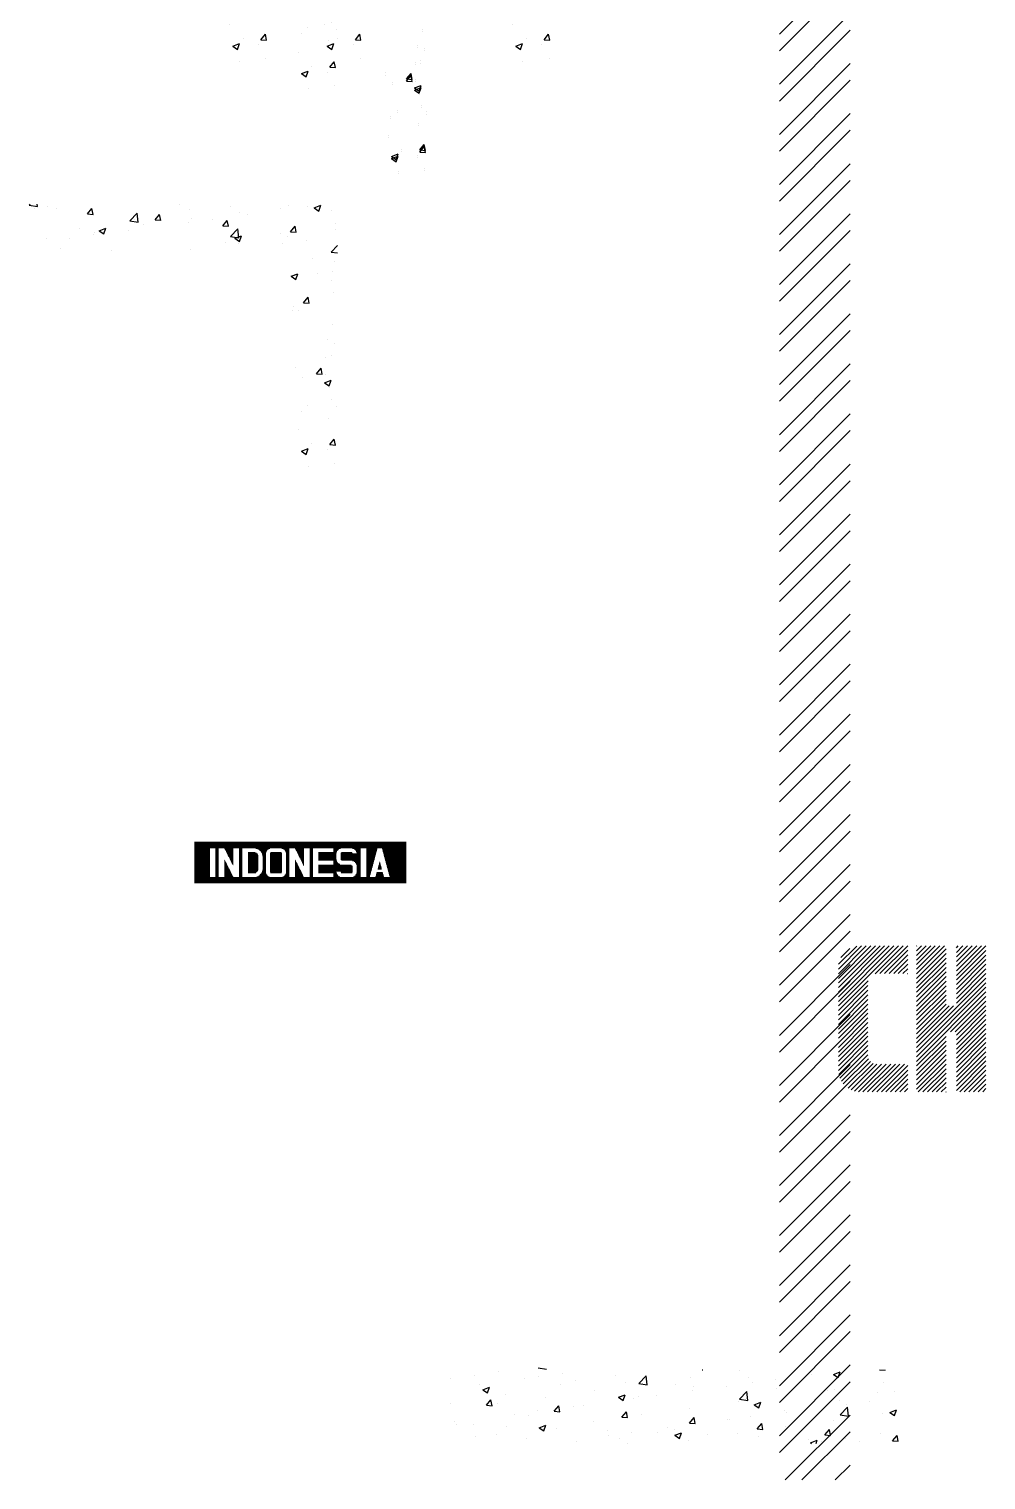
# Paper-space layout 'Layout1' of a CAD drawing. Extents: x -48985 to 14169573, y -18818 to 9731621.
# Drawn here: x 59097 to 69236, y -1123 to 14250 of the extents above; entities that cross this region are included whole.
import ezdxf

# ---------------------------------------------------------------- set-up
doc = ezdxf.new("R2010")
doc.units = 0
doc.header["$LTSCALE"] = 1000
doc.linetypes.add('CENTER', pattern=[0])
doc.linetypes.add('HIDDEN2', pattern=[0])
doc.layers.get('0').update_dxf_attribs({"linetype": 'CONTINUOUS'})
doc.layers.add('AS', color=4, linetype='CENTER')
doc.layers.add('FORM', color=1, linetype='CONTINUOUS')

# ---------------------------------------------------------------- blocks, each defined once
blk = doc.blocks.new('*X')
at = {"color": 0}
for p, q in [((51000, 30317.127), (51750, 31067.127)), ((51000, 30140.35), (51750, 30890.35)), ((51000, 29786.797), (51750, 30536.797)), ((51000, 29610.02), (51750, 30360.02)), ((51000, 29256.466), (51750, 30006.466)), ((51000, 29079.69), (51750, 29829.69)), ((51000, 28726.136), (51750, 29476.136)), ((51000, 28549.36), (51750, 29299.36)), ((51000, 28195.806), (51750, 28945.806)), ((51000, 28019.03), (51750, 28769.03)), ((51000, 27665.476), (51750, 28415.476)), ((51000, 27488.7), (51750, 28238.7)), ((51000, 27135.146), (51750, 27885.146)), ((51000, 26958.369), (51750, 27708.369)), ((51000, 26604.816), (51750, 27354.816)), ((51000, 26428.039), (51750, 27178.039)), ((51000, 26074.486), (51750, 26824.486)), ((51000, 25897.709), (51750, 26647.709)), ((51000, 25544.156), (51750, 26294.156)), ((51000, 25367.379), (51750, 26117.379)), ((51000, 25013.826), (51750, 25763.826)), ((51000, 24837.049), (51750, 25587.049)), ((51000, 24483.496), (51750, 25233.496)), ((51000, 24306.719), (51750, 25056.719)), ((51000, 23953.166), (51750, 24703.166)), ((51000, 23776.389), (51750, 24526.389)), ((51000, 23422.836), (51750, 24172.836)), ((51000, 23246.059), (51750, 23996.059)), ((51000, 22892.505), (51750, 23642.505)), ((51000, 22715.729), (51750, 23465.729)), ((51000, 22362.175), (51750, 23112.175)), ((51000, 22185.399), (51750, 22935.399)), ((51000, 21831.845), (51750, 22581.845)), ((51000, 21655.069), (51750, 22405.069)), ((51000, 21301.515), (51750, 22051.515)), ((51000, 21124.738), (51750, 21874.738)), ((51000, 20771.185), (51750, 21521.185)), ((51000, 20594.408), (51750, 21344.408)), ((51000, 20240.855), (51750, 20990.855)), ((51000, 20064.078), (51750, 20814.078)), ((51000, 19710.525), (51750, 20460.525)), ((51000, 19533.748), (51750, 20283.748)), ((51000, 19180.195), (51750, 19930.195)), ((51000, 19003.418), (51750, 19753.418)), ((51000, 18649.865), (51750, 19399.865)), ((51000, 18473.088), (51750, 19223.088)), ((51000, 18119.535), (51750, 18869.535)), ((51000, 17942.758), (51750, 18692.758)), ((51000, 17589.205), (51750, 18339.205)), ((51000, 17412.428), (51750, 18162.428)), ((51000, 17058.875), (51750, 17808.875)), ((51000, 16882.098), (51750, 17632.098)), ((51000, 16528.544), (51750, 17278.544)), ((51000, 16351.768), (51750, 17101.768)), ((51000, 15998.214), (51750, 16748.214)), ((51000, 15821.438), (51750, 16571.438)), ((51000, 15467.884), (51750, 16217.884)), ((48443.409, 16187.477), (48532.346, 16173.684)), ((50182.722, 16167.803), (50186.731, 16165.099)), ((50186.743, 16165.059), (50187.664, 16167.803)), ((52061.257, 16166.713), (52062.171, 16167.803)), ((52121.041, 16161.443), (52119.868, 16167.803)), ((52061.257, 16166.713), (52121.029, 16161.484)), ((50578.734, 16160.999), (50578.734, 16160.999)), ((48028.47, 16145.492), (48028.47, 16145.492)), ((51574.118, 16118.562), (51644.137, 16145.44)), ((51623.872, 16084.971), (51644.149, 16145.4)), ((48703.408, 16125.93), (48703.408, 16125.93)), ((51574.118, 16118.562), (51623.86, 16085.011)), ((51340.315, 16113.307), (51340.315, 16113.307)), ((49265.517, 16106.671), (49265.517, 16106.671)), ((49510.65, 16021.958), (49588.539, 16103.135)), ((49599.599, 16008.131), (49588.551, 16103.101)), ((47768.731, 16102.442), (47768.731, 16102.442)), ((48453.068, 16092.972), (48453.068, 16092.972)), ((50671.504, 16087.315), (50671.504, 16087.315)), ((50059.347, 16086.022), (50059.347, 16086.022)), ((48302.554, 16079.887), (48302.554, 16079.887)), ((47515.033, 16075.081), (47515.033, 16075.081)), ((50961.583, 16063.446), (50961.583, 16063.446)), ((48836.376, 16057.332), (48836.376, 16057.332)), ((51000, 15291.108), (51750, 16041.108)), ((52104.504, 16037.51), (52104.504, 16037.51)), ((49370.199, 16034.777), (49370.199, 16034.777)), ((50711.243, 16030.489), (50711.243, 16030.489)), ((49510.65, 16021.958), (49599.587, 16008.165)), ((49554.24, 16022.004), (49554.24, 16022.004)), ((49904.021, 16012.222), (49904.021, 16012.222)), ((47821.518, 16009.827), (47821.518, 16009.827)), ((48682.33, 16006.566), (48682.33, 16006.566)), ((50437.843, 15989.667), (50437.843, 15989.667)), ((50088.318, 15987.21), (50088.318, 15987.21)), ((47859.637, 15956.207), (47929.655, 15983.084)), ((47909.391, 15922.618), (47929.667, 15983.047)), ((50971.666, 15967.112), (50971.666, 15967.112)), ((51585.117, 15962.534), (51585.117, 15962.534)), ((47859.637, 15956.207), (47909.379, 15922.655)), ((49040.804, 15951.593), (49040.804, 15951.593)), ((50079.693, 15947.343), (50079.693, 15947.343)), ((51505.488, 15944.558), (51505.488, 15944.558)), ((50577.891, 15856.439), (50655.78, 15937.616)), ((50666.84, 15842.611), (50655.791, 15937.581)), ((52219.786, 15937.569), (52219.786, 15937.569)), ((52039.311, 15922.003), (52039.311, 15922.003)), ((48099.144, 15906.461), (48099.144, 15906.461)), ((49296.766, 15876.119), (49366.785, 15902.997)), ((49346.52, 15842.529), (49366.797, 15902.958)), ((51080.011, 15898.515), (51080.011, 15898.515)), ((49700.961, 15897.482), (49700.961, 15897.482)), ((49505.132, 15887.105), (49505.132, 15887.105)), ((48521.417, 15876.617), (48521.417, 15876.617)), ((49296.766, 15876.119), (49346.509, 15842.567)), ((49450.621, 15864.524), (49450.621, 15864.524)), ((50577.891, 15856.439), (50666.828, 15842.646)), ((47896.447, 15791.034), (47944.656, 15848.487)), ((47956.231, 15785.767), (47944.668, 15848.45)), ((51636.6, 15837.464), (51636.6, 15837.464)), ((51959.136, 15834.999), (51959.136, 15834.999)), ((50566.574, 15828.105), (50566.574, 15828.105)), ((50733.896, 15796.031), (50803.914, 15822.909)), ((50783.65, 15762.44), (50803.926, 15822.869)), ((48016.31, 15812.598), (48016.31, 15812.598)), ((47515.958, 15806.356), (47515.958, 15806.356)), ((51708.796, 15802.041), (51708.796, 15802.041)), ((50733.896, 15796.031), (50783.638, 15762.48)), ((47896.447, 15791.034), (47956.219, 15785.805)), ((48921.946, 15787), (48921.946, 15787)), ((48613.707, 15728.282), (48661.916, 15785.735)), ((48673.491, 15723.014), (48661.928, 15785.697)), ((48819.071, 15781.379), (48819.071, 15781.379)), ((51645.132, 15690.92), (51723.021, 15772.097)), ((51734.081, 15677.092), (51723.032, 15772.061)), ((50047.187, 15753.128), (50047.187, 15753.128)), ((52171.025, 15715.944), (52241.044, 15742.821)), ((52220.779, 15682.351), (52241.056, 15742.78)), ((51053.414, 15737.359), (51053.414, 15737.359)), ((48440.339, 15731.518), (48440.339, 15731.518)), ((48613.707, 15728.282), (48673.479, 15723.052)), ((49330.967, 15665.53), (49379.177, 15722.983)), ((49390.751, 15660.261), (49379.188, 15722.944)), ((51077.245, 15718.896), (51077.245, 15718.896)), ((52171.025, 15715.944), (52220.768, 15682.392)), ((52092.344, 15704.616), (52092.344, 15704.616)), ((48189.999, 15698.56), (48189.999, 15698.56)), ((51645.132, 15690.92), (51734.069, 15677.127)), ((49542.081, 15689.11), (49542.081, 15689.11)), ((51062.446, 15000), (51750, 15687.554)), ((48338.759, 15686.895), (48338.759, 15686.895)), ((50698.513, 15669.035), (50698.513, 15669.035)), ((49330.967, 15665.53), (49390.739, 15660.3)), ((50048.228, 15602.777), (50096.437, 15660.231)), ((50108.011, 15597.509), (50096.449, 15660.191)), ((50470.228, 15637.254), (50470.228, 15637.254)), ((50448.174, 15636.077), (50448.174, 15636.077)), ((51572.957, 15629.64), (51572.957, 15629.64)), ((49028.644, 15618.699), (49028.644, 15618.699)), ((47558.448, 15615.415), (47558.448, 15615.415)), ((50048.228, 15602.778), (50107.999, 15597.548)), ((50765.488, 15540.025), (50813.697, 15597.479)), ((50825.271, 15534.756), (50813.709, 15597.439)), ((47573.997, 15591.446), (47573.997, 15591.446)), ((47755.573, 15586.79), (47755.573, 15586.79)), ((48456.544, 15553.588), (48526.563, 15580.465)), ((48506.298, 15519.998), (48526.574, 15580.428)), ((48107.819, 15568.891), (48107.819, 15568.891)), ((51067.851, 15565.622), (51067.851, 15565.622)), ((48456.544, 15553.588), (48506.286, 15520.036)), ((49816.623, 15552.932), (49816.623, 15552.932)), ((48641.641, 15546.337), (48641.641, 15546.337)), ((48509.257, 15543.723), (48509.257, 15543.723)), ((50765.488, 15540.025), (50825.26, 15534.796)), ((49887.041, 15537.149), (49887.041, 15537.149)), ((51482.748, 15477.273), (51530.957, 15534.727)), ((51542.531, 15472.003), (51530.969, 15534.686)), ((49175.464, 15523.782), (49175.464, 15523.782)), ((60050.482, 15506.406), (60061.417, 15517.803)), ((60139.43, 15492.572), (60136.494, 15517.803)), ((61648.115, 15516.015), (61648.115, 15516.015)), ((51239.223, 15000), (51750, 15510.777)), ((60050.482, 15506.406), (60139.418, 15492.612)), ((62797.056, 15505.986), (62797.056, 15505.986)), ((63071.154, 15477.861), (63141.172, 15504.738)), ((63120.907, 15444.26), (63141.184, 15504.689)), ((49437.891, 15503.071), (49437.891, 15503.071)), ((49709.286, 15501.227), (49709.286, 15501.227)), ((49893.673, 15473.5), (49963.692, 15500.378)), ((49943.427, 15439.91), (49963.704, 15500.339)), ((50554.414, 15495.211), (50554.414, 15495.211)), ((62181.937, 15493.46), (62181.937, 15493.46)), ((52074.798, 15490.448), (52074.798, 15490.448)), ((60246.792, 15490.479), (60246.792, 15490.479)), ((62999.669, 15489.623), (62999.669, 15489.623)), ((48004.15, 15479.704), (48004.15, 15479.704)), ((50243.109, 15478.672), (50243.109, 15478.672)), ((63071.154, 15477.861), (63120.896, 15444.309)), ((51482.748, 15477.273), (51542.52, 15472.044)), ((60340.156, 15476.083), (60340.156, 15476.083)), ((49893.673, 15473.5), (49943.416, 15439.949)), ((52200.008, 15414.521), (52248.217, 15471.974)), ((52259.792, 15409.251), (52248.229, 15471.933)), ((60668.379, 15413.688), (60716.588, 15471.141)), ((60728.162, 15408.411), (60716.6, 15471.093)), ((49187.551, 15470.113), (49187.551, 15470.113)), ((62715.759, 15470.905), (62715.759, 15470.905)), ((60109.944, 15468.961), (60109.944, 15468.961)), ((47784.844, 15457.121), (47784.844, 15457.121)), ((61746.144, 15456.727), (61746.144, 15456.727)), ((50776.931, 15456.117), (50776.931, 15456.117)), ((63249.582, 15448.35), (63249.582, 15448.35)), ((51696.066, 15440.587), (51696.066, 15440.587)), ((49303.855, 15437.044), (49303.855, 15437.044)), ((48318.667, 15434.567), (48318.667, 15434.567)), ((51310.754, 15433.562), (51310.754, 15433.562)), ((62277.669, 15431.009), (62277.669, 15431.009)), ((61117.723, 15340.887), (61195.611, 15422.063)), ((61206.67, 15327.052), (61195.622, 15422.022)), ((50035.027, 15420.235), (50035.027, 15420.235)), ((51330.803, 15393.412), (51400.821, 15420.29)), ((51389.946, 15387.803), (51400.833, 15420.25)), ((52200.008, 15414.521), (52259.78, 15409.292)), ((60668.379, 15413.688), (60728.151, 15408.458)), ((48852.489, 15412.012), (48852.489, 15412.012)), ((51844.576, 15411.007), (51844.576, 15411.007)), ((61385.639, 15350.935), (61433.848, 15408.389)), ((61445.422, 15345.658), (61433.86, 15408.341)), ((51445.726, 15407.629), (51445.726, 15407.629)), ((62368.119, 15406.478), (62368.119, 15406.478)), ((51330.803, 15393.412), (51339.12, 15387.803)), ((49386.312, 15389.457), (49386.312, 15389.457)), ((61772.562, 15366.991), (61772.562, 15366.991)), ((61162.958, 15356.622), (61162.958, 15356.622)), ((61989.387, 15356.617), (61989.387, 15356.617)), ((61385.639, 15350.935), (61445.411, 15345.706)), ((62102.899, 15288.183), (62151.109, 15345.637)), ((62162.683, 15282.905), (62151.12, 15345.588)), ((61117.723, 15340.887), (61206.659, 15327.093)), ((61739.047, 15323.659), (61739.047, 15323.659)), ((63294.426, 15306.981), (63294.426, 15306.981)), ((61259.126, 15296.58), (61259.126, 15296.58)), ((62102.899, 15288.183), (62162.671, 15282.954)), ((62820.16, 15225.431), (62868.369, 15282.885)), ((62879.943, 15220.152), (62868.38, 15282.835)), ((60793.802, 15235.417), (60863.82, 15262.295)), ((60843.555, 15201.818), (60863.832, 15262.247)), ((60579.772, 15256.517), (60579.772, 15256.517)), ((62184.964, 15175.368), (62262.852, 15256.544)), ((62273.911, 15161.532), (62262.863, 15256.502)), ((63298.333, 15243.502), (63298.333, 15243.502)), ((61107.497, 15240.514), (61107.497, 15240.514)), ((60793.802, 15235.417), (60843.544, 15201.866)), ((62820.16, 15225.431), (62879.931, 15220.202)), ((60739.739, 15221.604), (60739.739, 15221.604)), ((62711.24, 15206.876), (62711.24, 15206.876)), ((60728.765, 15190.653), (60728.765, 15190.653)), ((62230.931, 15155.329), (62300.95, 15182.207)), ((62280.685, 15121.729), (62300.961, 15182.158)), ((62184.964, 15175.368), (62273.9, 15161.574)), ((62784.896, 15173.092), (62784.896, 15173.092)), ((60478.425, 15157.695), (60478.425, 15157.695)), ((51592.776, 15000), (51750, 15157.224)), ((60234.632, 15157.585), (60234.632, 15157.585)), ((62230.931, 15155.329), (62280.674, 15121.778)), ((62986.94, 15128.169), (62986.94, 15128.169)), ((62128.054, 15106.771), (62128.054, 15106.771)), ((62265.509, 15098.115), (62265.509, 15098.115)), ((62736.6, 15095.211), (62736.6, 15095.211)), ((63252.205, 15009.849), (63317.931, 15078.349)), ((60385.735, 15050.129), (60385.735, 15050.129)), ((61760.403, 15034.097), (61760.403, 15034.097)), ((60919.557, 15027.575), (60919.557, 15027.575)), ((63252.205, 15009.849), (63317.931, 14999.655)), ((63054.847, 14937.355), (63054.847, 14937.355)), ((63286.173, 14910.608), (63286.173, 14910.608)), ((63265.695, 14803.03), (63265.695, 14803.03)), ((63102.602, 14783.618), (63102.602, 14783.618)), ((62827.838, 14752.711), (62897.857, 14779.588)), ((62877.591, 14719.11), (62897.868, 14779.539)), ((62827.838, 14752.711), (62877.581, 14719.159)), ((63253.139, 14710.317), (63253.139, 14710.317)), ((63274.013, 14577.715), (63274.013, 14577.715)), ((62958.911, 14473.239), (63007.12, 14530.692)), ((63018.693, 14467.96), (63007.131, 14530.643)), ((62958.911, 14473.239), (63018.683, 14468.01)), ((62855.896, 14429.046), (62855.896, 14429.046)), ((62909.568, 14390.645), (62909.568, 14390.645)), ((62839.533, 14389.207), (62839.533, 14389.207)), ((63261.853, 14244.821), (63261.853, 14244.821)), ((63208.013, 14077.94), (63208.013, 14077.94)), ((63291.477, 14040.689), (63291.477, 14040.689)), ((63249.693, 13911.927), (63249.693, 13911.927)), ((63194.983, 13895.496), (63194.983, 13895.496)), ((62872.009, 13783.726), (62872.009, 13783.726)), ((63097.662, 13721.047), (63145.871, 13778.5)), ((63157.444, 13715.768), (63145.882, 13778.451)), ((63097.662, 13721.047), (63157.434, 13715.818)), ((63195.284, 13716.486), (63195.284, 13716.486)), ((62944.944, 13683.528), (62944.944, 13683.528)), ((63181.43, 13624.942), (63251.449, 13651.819)), ((63231.182, 13591.341), (63251.459, 13651.77)), ((63181.43, 13624.942), (63231.172, 13591.39)), ((63237.533, 13579.033), (63237.533, 13579.033)), ((63250.19, 13444.026), (63250.19, 13444.026)), ((62996.032, 13387.187), (62996.032, 13387.187)), ((63310.946, 13371.935), (63310.946, 13371.935)), ((62932.214, 13322.074), (62932.214, 13322.074)), ((63225.374, 13246.139), (63225.374, 13246.139)), ((62906.619, 13124.354), (62906.619, 13124.354)), ((63236.414, 12968.855), (63284.623, 13026.308)), ((63296.195, 12963.576), (63284.632, 13026.258)), ((63047.877, 12977.524), (63047.877, 12977.524)), ((63236.414, 12968.855), (63296.185, 12963.625)), ((62938.115, 12899.792), (63008.133, 12926.669)), ((62987.866, 12866.191), (63008.143, 12926.62)), ((63213.214, 12913.245), (63213.214, 12913.245)), ((62938.115, 12899.792), (62987.857, 12866.24)), ((63288.528, 12774.398), (63288.528, 12774.398)), ((63012.145, 12741.867), (63012.145, 12741.867)), ((612.875, 151.125), (648.875, 151.125)), ((612.875, 151), (648.875, 151)), ((612.875, 150.875), (648.875, 150.875)), ((612.875, 150.75), (648.875, 150.75)), ((612.875, 150.625), (648.875, 150.625)), ((612.875, 150.5), (648.875, 150.5)), ((612.875, 150.375), (648.875, 150.375)), ((612.875, 150.25), (648.875, 150.25)), ((612.875, 150.125), (615.497, 150.125)), ((612.875, 150), (615.497, 150)), ((612.875, 149.875), (615.497, 149.875)), ((612.875, 149.75), (615.497, 149.75)), ((612.875, 149.625), (615.497, 149.625)), ((616.497, 150.125), (616.997, 150.125)), ((616.497, 150), (616.997, 150)), ((616.497, 149.875), (616.997, 149.875)), ((616.497, 149.75), (616.997, 149.75)), ((616.497, 149.625), (616.997, 149.625)), ((618.015, 150.125), (619.497, 150.125)), ((618.078, 150), (619.497, 150)), ((618.14, 149.875), (619.497, 149.875)), ((618.203, 149.75), (619.497, 149.75)), ((618.265, 149.625), (619.497, 149.625)), ((620.497, 150.125), (620.997, 150.125)), ((620.497, 150), (620.997, 150)), ((620.497, 149.875), (620.997, 149.875)), ((620.497, 149.75), (620.997, 149.75)), ((620.497, 149.625), (620.997, 149.625)), ((623.328, 150.125), (625.727, 150.125)), ((623.675, 150), (625.451, 150)), ((623.879, 149.875), (625.295, 149.875)), ((624.029, 149.75), (625.188, 149.75)), ((624.147, 149.625), (625.11, 149.625)), ((627.767, 150.125), (628.997, 150.125)), ((628.043, 150), (628.997, 150)), ((628.198, 149.875), (628.997, 149.875)), ((628.306, 149.75), (628.997, 149.75)), ((628.383, 149.625), (628.997, 149.625)), ((630.015, 150.125), (631.497, 150.125)), ((630.078, 150), (631.497, 150)), ((630.14, 149.875), (631.497, 149.875)), ((630.203, 149.75), (631.497, 149.75)), ((630.265, 149.625), (631.497, 149.625)), ((632.497, 150.125), (632.997, 150.125)), ((632.497, 150), (632.997, 150)), ((632.497, 149.875), (632.997, 149.875)), ((632.497, 149.75), (632.997, 149.75)), ((632.497, 149.625), (632.997, 149.625)), ((636.497, 150.125), (637.727, 150.125)), ((636.497, 150), (637.451, 150)), ((636.497, 149.875), (637.295, 149.875)), ((636.497, 149.75), (637.188, 149.75)), ((636.497, 149.625), (637.11, 149.625)), ((639.767, 150.125), (641.129, 150.125)), ((640.043, 150), (641.129, 150)), ((640.198, 149.875), (641.129, 149.875)), ((640.306, 149.75), (641.129, 149.75)), ((640.383, 149.625), (641.129, 149.625)), ((642.129, 150.125), (643.969, 150.125)), ((642.129, 150), (643.935, 150)), ((642.129, 149.875), (643.902, 149.875)), ((642.129, 149.75), (643.868, 149.75)), ((642.129, 149.625), (643.834, 149.625)), ((644.789, 150.125), (648.875, 150.125)), ((644.823, 150), (648.875, 150)), ((644.857, 149.875), (648.875, 149.875)), ((644.891, 149.75), (648.875, 149.75)), ((644.924, 149.625), (648.875, 149.625)), ((612.875, 149.5), (615.497, 149.5)), ((612.875, 149.375), (615.497, 149.375)), ((612.875, 149.25), (615.497, 149.25)), ((612.875, 149.125), (615.497, 149.125)), ((612.875, 149), (615.497, 149)), ((612.875, 148.875), (615.497, 148.875)), ((612.875, 148.75), (615.497, 148.75)), ((616.497, 149.5), (616.997, 149.5)), ((616.497, 149.375), (616.997, 149.375)), ((616.497, 149.25), (616.997, 149.25)), ((616.497, 149.125), (616.997, 149.125)), ((616.497, 149), (616.997, 149)), ((616.497, 148.875), (616.997, 148.875)), ((616.497, 148.75), (616.997, 148.75)), ((618.328, 149.5), (619.497, 149.5)), ((618.39, 149.375), (619.497, 149.375)), ((618.453, 149.25), (619.497, 149.25)), ((618.515, 149.125), (619.497, 149.125)), ((618.578, 149), (619.497, 149)), ((618.64, 148.875), (619.497, 148.875)), ((618.703, 148.75), (619.497, 148.75)), ((620.497, 149.5), (620.997, 149.5)), ((620.497, 149.375), (620.997, 149.375)), ((620.497, 149.25), (620.997, 149.25)), ((620.497, 149.125), (620.997, 149.125)), ((620.497, 149), (620.997, 149)), ((620.497, 148.875), (620.997, 148.875)), ((620.497, 148.75), (620.997, 148.75)), ((621.997, 149.375), (623.23, 149.375)), ((621.997, 149.25), (623.462, 149.25)), ((621.997, 149.125), (623.587, 149.125)), ((621.997, 149), (623.666, 149)), ((621.997, 148.875), (623.716, 148.875)), ((621.997, 148.75), (623.742, 148.75)), ((624.241, 149.5), (625.056, 149.5)), ((624.317, 149.375), (625.02, 149.375)), ((624.377, 149.25), (625.001, 149.25)), ((624.424, 149.125), (624.997, 149.125)), ((624.458, 149), (624.997, 149)), ((624.482, 148.875), (624.997, 148.875)), ((624.494, 148.75), (624.997, 148.75)), ((625.747, 149.125), (627.747, 149.125)), ((625.747, 149), (627.747, 149)), ((625.747, 148.875), (627.747, 148.875)), ((625.747, 148.75), (627.747, 148.75)), ((625.763, 149.25), (627.731, 149.25)), ((625.866, 149.375), (627.628, 149.375)), ((628.438, 149.5), (628.997, 149.5)), ((628.474, 149.375), (628.997, 149.375)), ((628.493, 149.25), (628.997, 149.25)), ((628.497, 149.125), (628.997, 149.125)), ((628.497, 149), (628.997, 149)), ((628.497, 148.875), (628.997, 148.875)), ((628.497, 148.75), (628.997, 148.75)), ((630.328, 149.5), (631.497, 149.5)), ((630.39, 149.375), (631.497, 149.375)), ((630.453, 149.25), (631.497, 149.25)), ((630.515, 149.125), (631.497, 149.125)), ((630.578, 149), (631.497, 149)), ((630.64, 148.875), (631.497, 148.875)), ((630.703, 148.75), (631.497, 148.75)), ((632.497, 149.5), (632.997, 149.5)), ((632.497, 149.375), (632.997, 149.375)), ((632.497, 149.25), (632.997, 149.25)), ((632.497, 149.125), (632.997, 149.125)), ((632.497, 149), (632.997, 149)), ((632.497, 148.875), (632.997, 148.875)), ((632.497, 148.75), (632.997, 148.75)), ((633.997, 149.375), (637.02, 149.375)), ((633.997, 149.25), (637.001, 149.25)), ((633.997, 149.125), (636.997, 149.125)), ((633.997, 149), (636.997, 149)), ((633.997, 148.875), (636.997, 148.875)), ((633.997, 148.75), (636.997, 148.75)), ((636.497, 149.5), (637.056, 149.5)), ((637.747, 149.125), (641.129, 149.125)), ((637.747, 149), (641.129, 149)), ((637.747, 148.875), (641.129, 148.875)), ((637.747, 148.75), (641.129, 148.75)), ((637.763, 149.25), (639.731, 149.25)), ((637.866, 149.375), (639.628, 149.375)), ((640.438, 149.5), (641.129, 149.5)), ((640.474, 149.375), (641.129, 149.375)), ((640.493, 149.25), (641.129, 149.25)), ((642.129, 149.5), (643.8, 149.5)), ((642.129, 149.375), (643.767, 149.375)), ((642.129, 149.25), (643.733, 149.25)), ((642.129, 149.125), (643.699, 149.125)), ((642.129, 149), (643.665, 149)), ((642.129, 148.875), (643.632, 148.875)), ((642.129, 148.75), (643.598, 148.75)), ((644.958, 149.5), (648.875, 149.5)), ((644.992, 149.375), (648.875, 149.375)), ((645.026, 149.25), (648.875, 149.25)), ((645.059, 149.125), (648.875, 149.125)), ((645.093, 149), (648.875, 149)), ((645.127, 148.875), (648.875, 148.875)), ((645.161, 148.75), (648.875, 148.75)), ((612.875, 148.625), (615.497, 148.625)), ((612.875, 148.5), (615.497, 148.5)), ((612.875, 148.375), (615.497, 148.375)), ((612.875, 148.25), (615.497, 148.25)), ((612.875, 148.125), (615.497, 148.125)), ((612.875, 148), (615.497, 148)), ((616.497, 148.625), (616.997, 148.625)), ((616.497, 148.5), (616.997, 148.5)), ((616.497, 148.375), (616.997, 148.375)), ((616.497, 148.25), (616.997, 148.25)), ((616.497, 148.125), (616.997, 148.125)), ((616.497, 148), (616.997, 148)), ((617.997, 148.125), (618.015, 148.125)), ((617.997, 148), (618.078, 148)), ((618.765, 148.625), (619.497, 148.625)), ((618.828, 148.5), (619.497, 148.5)), ((618.89, 148.375), (619.497, 148.375)), ((618.953, 148.25), (619.497, 148.25)), ((619.015, 148.125), (619.497, 148.125)), ((619.078, 148), (619.497, 148)), ((620.497, 148.625), (620.997, 148.625)), ((620.497, 148.5), (620.997, 148.5)), ((620.497, 148.375), (620.997, 148.375)), ((620.497, 148.25), (620.997, 148.25)), ((620.497, 148.125), (620.997, 148.125)), ((620.497, 148), (620.997, 148)), ((621.997, 148.625), (623.747, 148.625)), ((621.997, 148.5), (623.747, 148.5)), ((621.997, 148.375), (623.747, 148.375)), ((621.997, 148.25), (623.747, 148.25)), ((621.997, 148.125), (623.747, 148.125)), ((621.997, 148), (623.747, 148)), ((624.497, 148.625), (624.997, 148.625)), ((624.497, 148.5), (624.997, 148.5)), ((624.497, 148.375), (624.997, 148.375)), ((624.497, 148.25), (624.997, 148.25)), ((624.497, 148.125), (624.997, 148.125)), ((624.497, 148), (624.997, 148)), ((625.747, 148.625), (627.747, 148.625)), ((625.747, 148.5), (627.747, 148.5)), ((625.747, 148.375), (627.747, 148.375)), ((625.747, 148.25), (627.747, 148.25)), ((625.747, 148.125), (627.747, 148.125)), ((625.747, 148), (627.747, 148)), ((628.497, 148.625), (628.997, 148.625)), ((628.497, 148.5), (628.997, 148.5)), ((628.497, 148.375), (628.997, 148.375)), ((628.497, 148.25), (628.997, 148.25)), ((628.497, 148.125), (628.997, 148.125)), ((628.497, 148), (628.997, 148)), ((629.997, 148.125), (630.015, 148.125)), ((629.997, 148), (630.078, 148)), ((630.765, 148.625), (631.497, 148.625)), ((630.828, 148.5), (631.497, 148.5)), ((630.89, 148.375), (631.497, 148.375)), ((630.953, 148.25), (631.497, 148.25)), ((631.015, 148.125), (631.497, 148.125)), ((631.078, 148), (631.497, 148)), ((632.497, 148.625), (632.997, 148.625)), ((632.497, 148.5), (632.997, 148.5)), ((632.497, 148.375), (632.997, 148.375)), ((632.497, 148.25), (632.997, 148.25)), ((632.497, 148.125), (632.997, 148.125)), ((632.497, 148), (632.997, 148)), ((633.997, 148.625), (636.997, 148.625)), ((633.997, 148.5), (636.997, 148.5)), ((633.997, 148.375), (636.997, 148.375)), ((633.997, 148.25), (636.997, 148.25)), ((633.997, 148.125), (637.01, 148.125)), ((636.497, 148), (637.039, 148)), ((637.747, 148.625), (641.129, 148.625)), ((637.747, 148.5), (641.129, 148.5)), ((637.749, 148.375), (641.129, 148.375)), ((637.784, 148.25), (641.129, 148.25)), ((637.881, 148.125), (641.129, 148.125)), ((639.767, 148), (641.129, 148)), ((642.129, 148.625), (643.564, 148.625)), ((642.129, 148.5), (643.53, 148.5)), ((642.129, 148.375), (643.497, 148.375)), ((642.129, 148.25), (643.463, 148.25)), ((642.129, 148.125), (643.429, 148.125)), ((642.129, 148), (643.395, 148)), ((645.194, 148.625), (648.875, 148.625)), ((645.228, 148.5), (648.875, 148.5)), ((645.262, 148.375), (648.875, 148.375)), ((645.296, 148.25), (648.875, 148.25)), ((645.329, 148.125), (648.875, 148.125)), ((645.363, 148), (648.875, 148)), ((612.875, 147.875), (615.497, 147.875)), ((612.875, 147.75), (615.497, 147.75)), ((612.875, 147.625), (615.497, 147.625)), ((612.875, 147.5), (615.497, 147.5)), ((612.875, 147.375), (615.497, 147.375)), ((612.875, 147.25), (615.497, 147.25)), ((612.875, 147.125), (615.497, 147.125)), ((616.497, 147.875), (616.997, 147.875)), ((616.497, 147.75), (616.997, 147.75)), ((616.497, 147.625), (616.997, 147.625)), ((616.497, 147.5), (616.997, 147.5)), ((616.497, 147.375), (616.997, 147.375)), ((616.497, 147.25), (616.997, 147.25)), ((616.497, 147.125), (616.997, 147.125)), ((617.997, 147.875), (618.14, 147.875)), ((617.997, 147.75), (618.203, 147.75)), ((617.997, 147.625), (618.265, 147.625)), ((617.997, 147.5), (618.328, 147.5)), ((617.997, 147.375), (618.39, 147.375)), ((617.997, 147.25), (618.453, 147.25)), ((617.997, 147.125), (618.515, 147.125)), ((619.14, 147.875), (619.497, 147.875)), ((619.203, 147.75), (619.497, 147.75)), ((619.265, 147.625), (619.497, 147.625)), ((619.328, 147.5), (619.497, 147.5)), ((619.39, 147.375), (619.497, 147.375)), ((619.453, 147.25), (619.497, 147.25)), ((620.497, 147.875), (620.997, 147.875)), ((620.497, 147.75), (620.997, 147.75)), ((620.497, 147.625), (620.997, 147.625)), ((620.497, 147.5), (620.997, 147.5)), ((620.497, 147.375), (620.997, 147.375)), ((620.497, 147.25), (620.997, 147.25)), ((620.497, 147.125), (620.997, 147.125)), ((621.997, 147.875), (623.747, 147.875)), ((621.997, 147.75), (623.747, 147.75)), ((621.997, 147.625), (623.747, 147.625)), ((621.997, 147.5), (623.747, 147.5)), ((621.997, 147.375), (623.747, 147.375)), ((621.997, 147.25), (623.747, 147.25)), ((621.997, 147.125), (623.747, 147.125)), ((624.497, 147.875), (624.997, 147.875)), ((624.497, 147.75), (624.997, 147.75)), ((624.497, 147.625), (624.997, 147.625)), ((624.497, 147.5), (624.997, 147.5)), ((624.497, 147.375), (624.997, 147.375)), ((624.497, 147.25), (624.997, 147.25)), ((624.497, 147.125), (624.997, 147.125)), ((625.747, 147.875), (627.747, 147.875)), ((625.747, 147.75), (627.747, 147.75)), ((625.747, 147.625), (627.747, 147.625)), ((625.747, 147.5), (627.747, 147.5)), ((625.747, 147.375), (627.747, 147.375)), ((625.747, 147.25), (627.747, 147.25)), ((625.747, 147.125), (627.747, 147.125)), ((628.497, 147.875), (628.997, 147.875)), ((628.497, 147.75), (628.997, 147.75)), ((628.497, 147.625), (628.997, 147.625)), ((628.497, 147.5), (628.997, 147.5)), ((628.497, 147.375), (628.997, 147.375)), ((628.497, 147.25), (628.997, 147.25)), ((628.497, 147.125), (628.997, 147.125)), ((629.997, 147.875), (630.14, 147.875)), ((629.997, 147.75), (630.203, 147.75)), ((629.997, 147.625), (630.265, 147.625)), ((629.997, 147.5), (630.328, 147.5)), ((629.997, 147.375), (630.39, 147.375)), ((629.997, 147.25), (630.453, 147.25)), ((629.997, 147.125), (630.515, 147.125)), ((631.14, 147.875), (631.497, 147.875)), ((631.203, 147.75), (631.497, 147.75)), ((631.265, 147.625), (631.497, 147.625)), ((631.328, 147.5), (631.497, 147.5)), ((631.39, 147.375), (631.497, 147.375)), ((631.453, 147.25), (631.497, 147.25)), ((632.497, 147.875), (632.997, 147.875)), ((632.497, 147.75), (632.997, 147.75)), ((632.497, 147.625), (632.997, 147.625)), ((632.497, 147.5), (632.997, 147.5)), ((632.497, 147.375), (632.997, 147.375)), ((632.497, 147.25), (632.997, 147.25)), ((632.497, 147.125), (632.997, 147.125)), ((633.997, 147.25), (639.534, 147.25)), ((633.997, 147.125), (639.68, 147.125)), ((636.497, 147.875), (637.086, 147.875)), ((636.497, 147.75), (637.153, 147.75)), ((636.497, 147.625), (637.247, 147.625)), ((636.497, 147.5), (637.38, 147.5)), ((636.497, 147.375), (637.587, 147.375)), ((640.043, 147.875), (641.129, 147.875)), ((640.198, 147.75), (641.129, 147.75)), ((640.306, 147.625), (641.129, 147.625)), ((640.383, 147.5), (641.129, 147.5)), ((640.438, 147.375), (641.129, 147.375)), ((640.474, 147.25), (641.129, 147.25)), ((640.493, 147.125), (641.129, 147.125)), ((642.129, 147.875), (643.362, 147.875)), ((642.129, 147.75), (643.328, 147.75)), ((642.129, 147.625), (643.294, 147.625)), ((642.129, 147.5), (643.26, 147.5)), ((642.129, 147.375), (643.227, 147.375)), ((642.129, 147.25), (643.193, 147.25)), ((642.129, 147.125), (643.159, 147.125)), ((644.195, 147.125), (644.563, 147.125)), ((644.229, 147.25), (644.53, 147.25)), ((644.263, 147.375), (644.496, 147.375)), ((644.296, 147.5), (644.462, 147.5)), ((644.33, 147.625), (644.428, 147.625)), ((644.364, 147.75), (644.395, 147.75)), ((645.397, 147.875), (648.875, 147.875)), ((645.431, 147.75), (648.875, 147.75)), ((645.464, 147.625), (648.875, 147.625)), ((645.498, 147.5), (648.875, 147.5)), ((645.532, 147.375), (648.875, 147.375)), ((645.566, 147.25), (648.875, 147.25)), ((645.599, 147.125), (648.875, 147.125)), ((612.875, 147), (615.497, 147)), ((612.875, 146.875), (615.497, 146.875)), ((612.875, 146.75), (615.497, 146.75)), ((612.875, 146.625), (615.497, 146.625)), ((612.875, 146.5), (615.497, 146.5)), ((612.875, 146.375), (615.497, 146.375)), ((612.875, 146.25), (615.497, 146.25)), ((616.497, 147), (616.997, 147)), ((616.497, 146.875), (616.997, 146.875)), ((616.497, 146.75), (616.997, 146.75)), ((616.497, 146.625), (616.997, 146.625)), ((616.497, 146.5), (616.997, 146.5)), ((616.497, 146.375), (616.997, 146.375)), ((616.497, 146.25), (616.997, 146.25)), ((617.997, 147), (618.578, 147)), ((617.997, 146.875), (618.64, 146.875)), ((617.997, 146.75), (618.703, 146.75)), ((617.997, 146.625), (618.765, 146.625)), ((617.997, 146.5), (618.828, 146.5)), ((617.997, 146.375), (618.89, 146.375)), ((617.997, 146.25), (618.953, 146.25)), ((620.497, 147), (620.997, 147)), ((620.497, 146.875), (620.997, 146.875)), ((620.497, 146.75), (620.997, 146.75)), ((620.497, 146.625), (620.997, 146.625)), ((620.497, 146.5), (620.997, 146.5)), ((620.497, 146.375), (620.997, 146.375)), ((620.497, 146.25), (620.997, 146.25)), ((621.997, 147), (623.747, 147)), ((621.997, 146.875), (623.747, 146.875)), ((621.997, 146.75), (623.747, 146.75)), ((621.997, 146.625), (623.746, 146.625)), ((621.997, 146.5), (623.729, 146.5)), ((621.997, 146.375), (623.69, 146.375)), ((621.997, 146.25), (623.623, 146.25)), ((624.439, 146.25), (624.997, 146.25)), ((624.469, 146.375), (624.997, 146.375)), ((624.488, 146.5), (624.997, 146.5)), ((624.496, 146.625), (624.997, 146.625)), ((624.497, 147), (624.997, 147)), ((624.497, 146.875), (624.997, 146.875)), ((624.497, 146.75), (624.997, 146.75)), ((625.747, 147), (627.747, 147)), ((625.747, 146.875), (627.747, 146.875)), ((625.747, 146.75), (627.747, 146.75)), ((625.747, 146.625), (627.747, 146.625)), ((625.747, 146.5), (627.747, 146.5)), ((625.747, 146.375), (627.747, 146.375)), ((625.747, 146.25), (627.747, 146.25)), ((628.497, 147), (628.997, 147)), ((628.497, 146.875), (628.997, 146.875)), ((628.497, 146.75), (628.997, 146.75)), ((628.497, 146.625), (628.997, 146.625)), ((628.497, 146.5), (628.997, 146.5)), ((628.497, 146.375), (628.997, 146.375)), ((628.497, 146.25), (628.997, 146.25)), ((629.997, 147), (630.578, 147)), ((629.997, 146.875), (630.64, 146.875)), ((629.997, 146.75), (630.703, 146.75)), ((629.997, 146.625), (630.765, 146.625)), ((629.997, 146.5), (630.828, 146.5)), ((629.997, 146.375), (630.89, 146.375)), ((629.997, 146.25), (630.953, 146.25)), ((632.497, 147), (632.997, 147)), ((632.497, 146.875), (632.997, 146.875)), ((632.497, 146.75), (632.997, 146.75)), ((632.497, 146.625), (632.997, 146.625)), ((632.497, 146.5), (632.997, 146.5)), ((632.497, 146.375), (632.997, 146.375)), ((632.497, 146.25), (632.997, 146.25)), ((633.997, 147), (639.736, 147)), ((633.997, 146.875), (639.747, 146.875)), ((633.997, 146.75), (639.747, 146.75)), ((633.997, 146.625), (639.747, 146.625)), ((633.997, 146.5), (639.747, 146.5)), ((633.997, 146.375), (639.747, 146.375)), ((633.997, 146.25), (639.747, 146.25)), ((640.497, 147), (641.129, 147)), ((640.497, 146.875), (641.129, 146.875)), ((640.497, 146.75), (641.129, 146.75)), ((640.497, 146.625), (641.129, 146.625)), ((640.497, 146.5), (641.129, 146.5)), ((640.497, 146.375), (641.129, 146.375)), ((640.497, 146.25), (641.129, 146.25)), ((642.129, 147), (643.125, 147)), ((642.129, 146.875), (643.092, 146.875)), ((642.129, 146.75), (643.058, 146.75)), ((642.129, 146.625), (643.024, 146.625)), ((642.129, 146.5), (642.99, 146.5)), ((642.129, 146.375), (642.957, 146.375)), ((642.129, 146.25), (642.923, 146.25)), ((644.06, 146.625), (644.698, 146.625)), ((644.094, 146.75), (644.665, 146.75)), ((644.128, 146.875), (644.631, 146.875)), ((644.161, 147), (644.597, 147)), ((645.633, 147), (648.875, 147)), ((645.667, 146.875), (648.875, 146.875)), ((645.701, 146.75), (648.875, 146.75)), ((645.734, 146.625), (648.875, 146.625)), ((645.768, 146.5), (648.875, 146.5)), ((645.802, 146.375), (648.875, 146.375)), ((645.836, 146.25), (648.875, 146.25)), ((612.875, 146.125), (615.497, 146.125)), ((612.875, 146), (615.497, 146)), ((612.875, 145.875), (615.497, 145.875)), ((612.875, 145.75), (615.497, 145.75)), ((612.875, 145.625), (615.497, 145.625)), ((612.875, 145.5), (615.497, 145.5)), ((616.497, 146.125), (616.997, 146.125)), ((616.497, 146), (616.997, 146)), ((616.497, 145.875), (616.997, 145.875)), ((616.497, 145.75), (616.997, 145.75)), ((616.497, 145.625), (616.997, 145.625)), ((616.497, 145.5), (616.997, 145.5)), ((617.997, 146.125), (619.015, 146.125)), ((617.997, 146), (619.078, 146)), ((617.997, 145.875), (619.14, 145.875)), ((617.997, 145.75), (619.203, 145.75)), ((617.997, 145.625), (619.265, 145.625)), ((617.997, 145.5), (619.328, 145.5)), ((620.497, 146.125), (620.997, 146.125)), ((620.497, 146), (620.997, 146)), ((620.497, 145.875), (620.997, 145.875)), ((620.497, 145.75), (620.997, 145.75)), ((620.497, 145.625), (620.997, 145.625)), ((620.497, 145.5), (620.997, 145.5)), ((621.997, 146.125), (623.52, 146.125)), ((621.997, 146), (623.349, 146)), ((623.945, 145.5), (625.247, 145.5)), ((624.08, 145.625), (625.153, 145.625)), ((624.188, 145.75), (625.086, 145.75)), ((624.274, 145.875), (625.039, 145.875)), ((624.343, 146), (625.01, 146)), ((624.397, 146.125), (624.997, 146.125)), ((625.749, 146.125), (627.744, 146.125)), ((625.806, 146), (627.687, 146)), ((628.246, 145.5), (628.997, 145.5)), ((628.34, 145.625), (628.997, 145.625)), ((628.408, 145.75), (628.997, 145.75)), ((628.455, 145.875), (628.997, 145.875)), ((628.483, 146), (628.997, 146)), ((628.496, 146.125), (628.997, 146.125)), ((629.997, 146.125), (631.015, 146.125)), ((629.997, 146), (631.078, 146)), ((629.997, 145.875), (631.14, 145.875)), ((629.997, 145.75), (631.203, 145.75)), ((629.997, 145.625), (631.265, 145.625)), ((629.997, 145.5), (631.328, 145.5)), ((632.497, 146.125), (632.997, 146.125)), ((632.497, 146), (632.997, 146)), ((632.497, 145.875), (632.997, 145.875)), ((632.497, 145.75), (632.997, 145.75)), ((632.497, 145.625), (632.997, 145.625)), ((632.497, 145.5), (632.997, 145.5)), ((633.997, 146.125), (636.997, 146.125)), ((633.997, 146), (637.01, 146)), ((636.497, 145.875), (637.039, 145.875)), ((636.497, 145.75), (637.086, 145.75)), ((636.497, 145.625), (637.153, 145.625)), ((636.497, 145.5), (637.247, 145.5)), ((637.749, 146.125), (639.744, 146.125)), ((637.806, 146), (639.687, 146)), ((640.246, 145.5), (641.129, 145.5)), ((640.34, 145.625), (641.129, 145.625)), ((640.408, 145.75), (641.129, 145.75)), ((640.455, 145.875), (641.129, 145.875)), ((640.483, 146), (641.129, 146)), ((640.496, 146.125), (641.129, 146.125)), ((642.129, 146.125), (642.889, 146.125)), ((642.129, 146), (642.855, 146)), ((642.129, 145.875), (642.822, 145.875)), ((642.129, 145.75), (642.788, 145.75)), ((642.129, 145.625), (642.754, 145.625)), ((642.129, 145.5), (642.72, 145.5)), ((643.756, 145.5), (645.002, 145.5)), ((643.79, 145.625), (644.968, 145.625)), ((643.824, 145.75), (644.935, 145.75)), ((643.858, 145.875), (644.901, 145.875)), ((643.891, 146), (644.867, 146)), ((645.869, 146.125), (648.875, 146.125)), ((645.903, 146), (648.875, 146)), ((645.937, 145.875), (648.875, 145.875)), ((645.971, 145.75), (648.875, 145.75)), ((646.004, 145.625), (648.875, 145.625)), ((646.038, 145.5), (648.875, 145.5)), ((612.875, 145.375), (615.497, 145.375)), ((612.875, 145.25), (615.497, 145.25)), ((612.875, 145.125), (648.875, 145.125)), ((612.875, 145), (648.875, 145)), ((612.875, 144.875), (648.875, 144.875)), ((612.875, 144.75), (648.875, 144.75)), ((612.875, 144.625), (648.875, 144.625)), ((616.497, 145.375), (616.997, 145.375)), ((616.497, 145.25), (616.997, 145.25)), ((617.997, 145.375), (619.39, 145.375)), ((617.997, 145.25), (619.453, 145.25)), ((620.497, 145.375), (620.997, 145.375)), ((620.497, 145.25), (620.997, 145.25)), ((623.503, 145.25), (625.587, 145.25)), ((623.767, 145.375), (625.38, 145.375)), ((627.907, 145.25), (628.997, 145.25)), ((628.113, 145.375), (628.997, 145.375)), ((629.997, 145.375), (631.39, 145.375)), ((629.997, 145.25), (631.453, 145.25)), ((632.497, 145.375), (632.997, 145.375)), ((632.497, 145.25), (632.997, 145.25)), ((636.497, 145.375), (637.38, 145.375)), ((636.497, 145.25), (637.587, 145.25)), ((639.907, 145.25), (641.129, 145.25)), ((640.113, 145.375), (641.129, 145.375)), ((642.129, 145.375), (642.687, 145.375)), ((642.129, 145.25), (642.653, 145.25)), ((643.689, 145.25), (645.07, 145.25)), ((643.723, 145.375), (645.036, 145.375)), ((646.072, 145.375), (648.875, 145.375)), ((646.106, 145.25), (648.875, 145.25)), ((612.875, 144.5), (648.875, 144.5)), ((612.875, 144.375), (648.875, 144.375)), ((612.875, 144.25), (648.875, 144.25)), ((359.235, 19.558), (362.695, 23.019)), ((359.235, 19.823), (362.43, 23.019)), ((359.235, 20.089), (362.165, 23.019)), ((359.235, 20.354), (361.899, 23.019)), ((359.235, 20.619), (361.634, 23.019)), ((359.235, 20.884), (361.369, 23.019)), ((359.235, 21.149), (361.104, 23.019)), ((359.235, 21.414), (360.839, 23.019)), ((359.235, 21.68), (360.574, 23.019)), ((359.249, 21.959), (360.294, 23.004)), ((359.382, 22.357), (359.896, 22.871)), ((361.353, 21.412), (362.96, 23.019)), ((361.625, 21.419), (363.225, 23.019)), ((361.89, 21.419), (363.235, 22.763)), ((363.735, 21.407), (365.347, 23.019)), ((363.735, 21.672), (365.081, 23.019)), ((363.735, 21.937), (364.816, 23.019)), ((363.735, 22.202), (364.551, 23.019)), ((363.735, 22.467), (364.286, 23.019)), ((363.735, 22.732), (364.021, 23.019)), ((363.735, 22.998), (363.756, 23.019)), ((363.735, 21.141), (365.435, 22.841)), ((363.735, 20.876), (365.435, 22.576)), ((366.035, 21.32), (367.733, 23.019)), ((366.035, 21.585), (367.468, 23.019)), ((366.035, 21.85), (367.203, 23.019)), ((366.035, 22.116), (366.938, 23.019)), ((366.035, 22.381), (366.672, 23.019)), ((366.035, 22.646), (366.407, 23.019)), ((366.035, 22.911), (366.142, 23.019)), ((366.035, 21.055), (367.735, 22.755)), ((362.156, 21.419), (363.235, 22.498)), ((362.421, 21.419), (363.235, 22.232)), ((362.686, 21.419), (363.235, 21.967)), ((363.735, 20.611), (365.435, 22.311)), ((363.735, 20.346), (365.435, 22.046)), ((363.735, 20.081), (365.435, 21.781)), ((366.035, 20.79), (367.735, 22.49)), ((366.035, 20.525), (367.735, 22.225)), ((366.035, 20.259), (367.735, 21.959)), ((359.235, 19.293), (360.941, 21)), ((362.951, 21.419), (363.235, 21.702)), ((363.216, 21.419), (363.235, 21.437)), ((363.735, 19.816), (365.435, 21.516)), ((363.735, 19.55), (365.435, 21.25)), ((363.735, 17.164), (367.735, 21.164)), ((363.735, 19.285), (365.435, 20.985)), ((363.735, 16.899), (367.735, 20.899)), ((366.035, 19.994), (367.735, 21.694)), ((366.035, 19.729), (367.735, 21.429)), ((359.235, 19.028), (360.935, 20.728)), ((359.235, 18.763), (360.935, 20.463)), ((359.235, 18.498), (360.935, 20.198)), ((363.735, 19.02), (365.435, 20.72)), ((363.735, 16.634), (367.735, 20.634)), ((363.735, 18.755), (365.435, 20.455)), ((363.735, 16.368), (367.735, 20.368)), ((363.735, 18.49), (365.435, 20.19)), ((365.696, 18.065), (367.735, 20.103)), ((359.235, 18.232), (360.935, 19.932)), ((359.235, 17.967), (360.935, 19.667)), ((359.235, 17.702), (360.935, 19.402)), ((363.735, 18.225), (365.435, 19.925)), ((363.735, 17.959), (365.435, 19.659)), ((363.735, 17.429), (365.87, 19.565)), ((363.735, 17.694), (365.605, 19.565)), ((365.961, 18.065), (367.735, 19.838)), ((366.035, 17.873), (367.735, 19.573)), ((366.035, 17.608), (367.735, 19.308)), ((359.235, 17.437), (360.935, 19.137)), ((359.235, 17.172), (360.935, 18.872)), ((359.235, 16.907), (360.935, 18.607)), ((366.035, 17.343), (367.735, 19.043)), ((366.035, 17.077), (367.735, 18.777)), ((366.035, 16.812), (367.735, 18.512)), ((359.235, 16.641), (360.935, 18.341)), ((359.235, 16.376), (360.935, 18.076)), ((359.235, 16.111), (360.935, 17.811)), ((359.235, 15.846), (360.935, 17.546)), ((363.735, 16.103), (365.435, 17.803)), ((366.035, 16.547), (367.735, 18.247)), ((366.035, 16.282), (367.735, 17.982)), ((366.035, 16.017), (367.735, 17.717)), ((359.261, 15.607), (360.935, 17.281)), ((359.322, 15.403), (360.935, 17.016)), ((359.409, 15.225), (360.935, 16.75)), ((363.735, 15.838), (365.435, 17.538)), ((363.735, 15.573), (365.435, 17.273)), ((363.735, 15.308), (365.435, 17.008)), ((363.735, 15.043), (365.435, 16.743)), ((366.035, 15.752), (367.735, 17.452)), ((366.035, 15.486), (367.735, 17.186)), ((366.035, 15.221), (367.735, 16.921)), ((359.518, 15.069), (360.972, 16.522)), ((359.647, 14.933), (361.077, 16.362)), ((359.797, 14.817), (361.233, 16.253)), ((359.968, 14.723), (361.456, 16.211)), ((360.163, 14.653), (361.721, 16.211)), ((360.39, 14.615), (361.986, 16.211)), ((360.651, 14.611), (362.251, 16.211)), ((360.917, 14.611), (362.517, 16.211)), ((361.182, 14.611), (362.782, 16.211)), ((361.447, 14.611), (363.047, 16.211)), ((361.712, 14.611), (363.235, 16.134)), ((363.735, 14.777), (365.435, 16.477)), ((363.833, 14.611), (365.435, 16.212)), ((364.099, 14.611), (365.435, 15.947)), ((366.035, 14.956), (367.735, 16.656)), ((366.035, 14.691), (367.735, 16.391)), ((366.22, 14.611), (367.735, 16.126)), ((361.977, 14.611), (363.235, 15.868)), ((362.242, 14.611), (363.235, 15.603)), ((362.508, 14.611), (363.235, 15.338)), ((362.773, 14.611), (363.235, 15.073)), ((364.364, 14.611), (365.435, 15.682)), ((364.629, 14.611), (365.435, 15.417)), ((364.894, 14.611), (365.435, 15.152)), ((366.485, 14.611), (367.735, 15.861)), ((366.75, 14.611), (367.735, 15.595)), ((367.015, 14.611), (367.735, 15.33)), ((367.281, 14.611), (367.735, 15.065)), ((363.038, 14.611), (363.235, 14.808)), ((365.159, 14.611), (365.435, 14.886)), ((365.424, 14.611), (365.435, 14.621)), ((367.546, 14.611), (367.735, 14.8))]:
    blk.add_line(p, q, dxfattribs=at)

psp = doc.layouts.get("Layout1")

# ---------------------------------------------------------------- block references
at = {"color": 0, "xscale": 184, "yscale": 184, "zscale": 184}
psp.add_blockref('*X', (1573, 300), dxfattribs=at)
at = {"color": 0}
for p in [(-1682, 1168), (-682, 1168), (1318, 1168), (1318, 1168), (-953, 877), (0, 0), (0, 0), (0, 0), (0, 0), (0, -23), (-953, -3123), (16047, -16123)]:
    psp.add_blockref('*X', p, dxfattribs=at)
at = {"layer": 'AS', "color": 0, "linetype": 'HIDDEN2'}
psp.add_blockref('*X', (0, 0), dxfattribs=at)
at = {"layer": 'FORM', "color": 0, "xscale": 62.345052, "yscale": 62.345052, "zscale": 62.345052}
psp.add_blockref('*X', (22639, -3788), dxfattribs=at)

doc.saveas('drawing.dxf')
